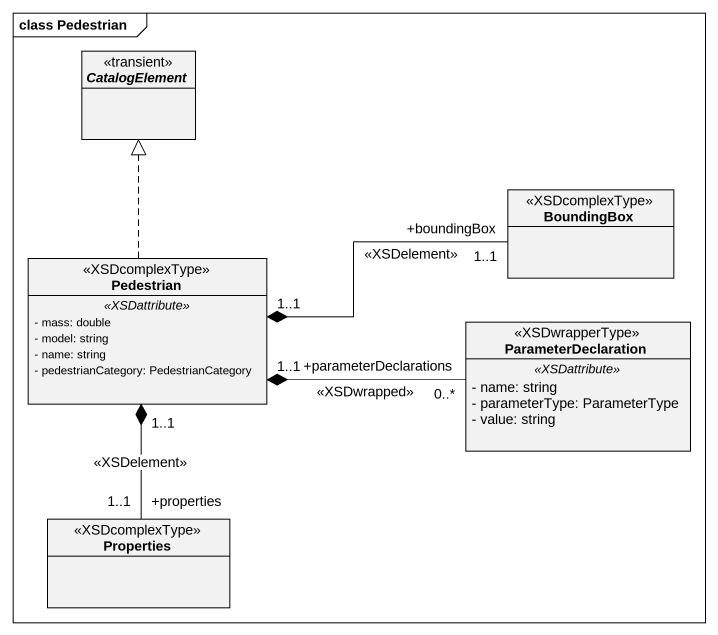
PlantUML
@startuml
mainframe class Pedestrian
hide circle
hide empty members
skinparam classAttributeIconSize 0
interface CatalogElement <<transient>>
class BoundingBox <<XSDcomplexType>>
class Pedestrian <<XSDcomplexType>> {
  .. <<XSDattribute>> ..
  - mass: double
  - model: string
  - name: string
  - pedestrianCategory: PedestrianCategory
}
class ParameterDeclaration <<XSDwrapperType>> {
  .. <<XSDattribute>> ..
  - name: string
  - parameterType: ParameterType
  - value: string
}
class Properties <<XSDcomplexType>>
Pedestrian .up.|> CatalogElement
Pedestrian "1..1" *-right- "+boundingBox\n1..1" BoundingBox : <<XSDelement>>
Pedestrian "1..1" *-right- "+parameterDeclarations\n0..*" ParameterDeclaration : <<XSDwrapped>>
Pedestrian "1..1" *-- "+properties\n1..1" Properties : <<XSDelement>>
@enduml
